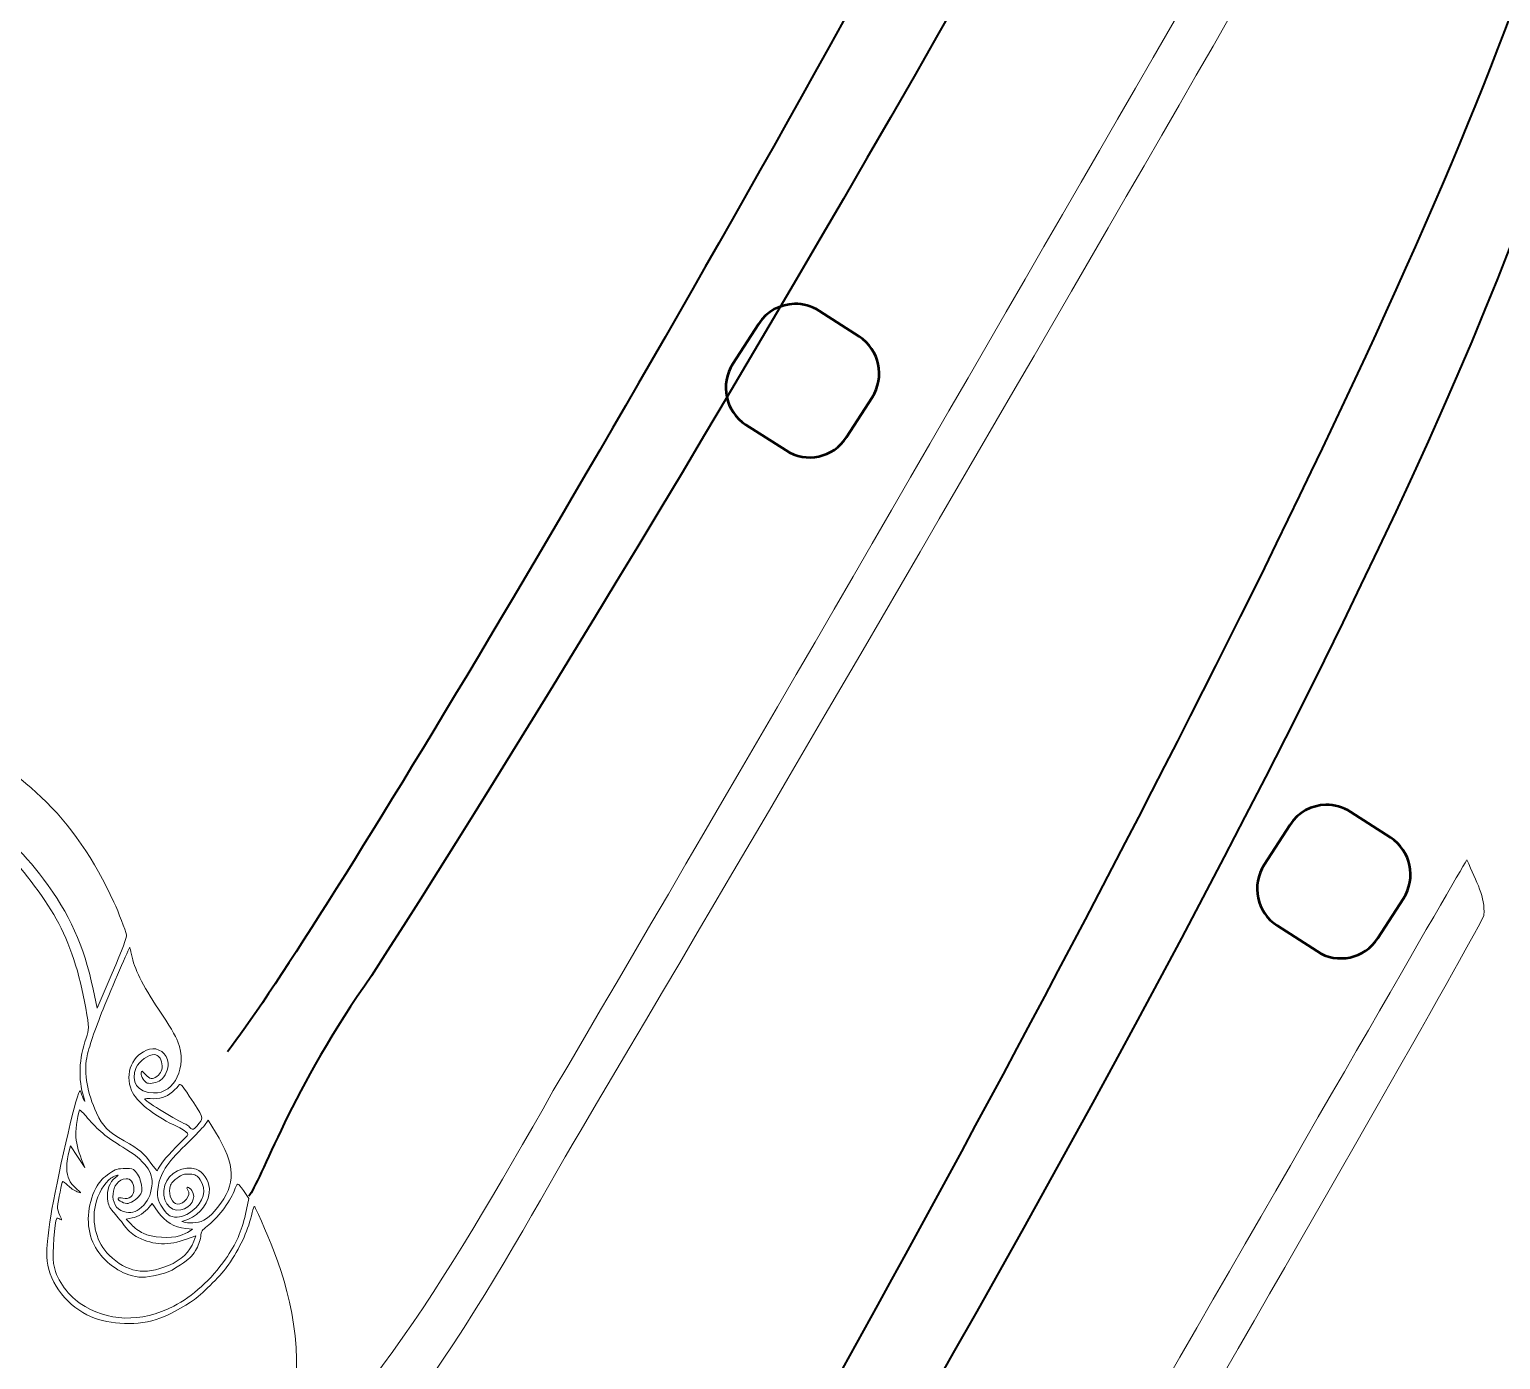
# Model space of a CAD drawing. Header units: centimetres. Extents: x -23.9 to 25.8, y -49.2 to 14.5.
# Drawn here: x -20.67 to -15.14, y 2.69 to 7.68 of the extents above; entities that cross this region are included whole.
import ezdxf

# ---------------------------------------------------------------- set-up
doc = ezdxf.new("R2010")
doc.units = ezdxf.units.CM
doc.header["$MEASUREMENT"] = 0
doc.layers.add('layer 1', color=7, linetype='Continuous')

msp = doc.modelspace()

# ---------------------------------------------------------------- linework, layer by layer
at = {"layer": 'layer 1', "color": 5, "lineweight": 40}
for points in [[(-14.87759, 13.48093), (-15.36883, 11.4092), (-19.29638, 4.65681), (-19.92464, 3.84612)], [(-14.9068, 8.37737), (-15.39804, 6.3055), (-19.32559, -0.44676), (-19.95371, -1.25758)]]:
    msp.add_open_spline(points, degree=3, dxfattribs=at)
for points in [[(-14.86365, 12.64558), (-15.28134, 10.8843), (-18.15564, 6.04243), (-19.38291, 4.13204), (-19.38291, 4.13204), (-19.68045, 3.71506), (-19.80335, 3.35278), (-19.84375, 3.30426)], [(-14.89286, 7.54189), (-15.31055, 5.78074), (-18.18488, 0.93887), (-19.41202, -0.97152), (-19.41202, -0.97152), (-19.70966, -1.38864), (-19.83246, -1.75078), (-19.87296, -1.79944)]]:
    msp.add_open_spline(points, degree=3, knots=[0, 0, 0, 0, 0.3333333, 0.3333333, 0.3333333, 0.3333333, 1, 1, 1, 1], dxfattribs=at)
at = {"layer": 'layer 1', "color": 5, "lineweight": 20}
for points, knots in [([(-21.35974, 4.38492), (-21.36207, 4.383), (-21.37625, 4.36355), (-21.39114, 4.34164), (-21.39114, 4.34164), (-21.39114, 4.34164), (-21.41816, 4.30184), (-21.41816, 4.30184), (-21.41816, 4.30184), (-21.41816, 4.30184), (-21.3899, 4.30376), (-21.3899, 4.30376), (-21.3899, 4.30376), (-21.31688, 4.30857), (-21.22015, 4.25843), (-21.17231, 4.19103), (-21.17231, 4.19103), (-21.14433, 4.15136), (-21.12504, 4.09732), (-21.11788, 4.0385), (-21.11788, 4.0385), (-21.10754, 3.95249), (-21.12133, 3.86073), (-21.16307, 3.73945), (-21.16307, 3.73945), (-21.17383, 3.70802), (-21.19037, 3.65927), (-21.19961, 3.63086), (-21.19961, 3.63086), (-21.20896, 3.6026), (-21.22579, 3.55202), (-21.23694, 3.51854), (-21.23694, 3.51854), (-21.2707, 3.41783), (-21.278, 3.39535), (-21.30418, 3.31076), (-21.30418, 3.31076), (-21.31811, 3.2661), (-21.33395, 3.2125), (-21.3396, 3.19154), (-21.3396, 3.19154), (-21.34513, 3.17061), (-21.35918, 3.11825), (-21.37075, 3.07511), (-21.37075, 3.07511), (-21.38218, 3.0321), (-21.4008, 2.95464), (-21.41209, 2.90313), (-21.41209, 2.90313), (-21.43054, 2.81907), (-21.43608, 2.78915), (-21.45358, 2.67821), (-21.45358, 2.67821), (-21.48085, 2.50431), (-21.47824, 2.30272), (-21.44681, 2.16916), (-21.44681, 2.16916), (-21.39198, 1.93587), (-21.22646, 1.73522), (-21.00407, 1.63272), (-21.00407, 1.63272), (-20.75656, 1.51848), (-20.48245, 1.52703), (-20.19653, 1.65765), (-20.19653, 1.65765), (-20.15229, 1.67791), (-20.07665, 1.71923), (-20.01298, 1.7581), (-20.01298, 1.7581), (-19.31472, 2.20072), (-18.90504, 3.03321), (-18.59689, 3.55313), (-18.59689, 3.55313), (-17.35956, 5.63964), (-15.16076, 9.45557), (-15.1784, 9.46382), (-15.1784, 9.46382), (-15.17262, 9.53122), (-15.20543, 9.58509), (-15.24208, 9.67079), (-15.24208, 9.67079), (-15.2436, 9.67564), (-17.48359, 5.77152), (-18.70092, 3.70072), (-18.70092, 3.70072), (-19.11533, 2.96608), (-19.46712, 2.39091), (-19.97812, 1.99637), (-19.97812, 1.99637), (-20.23829, 1.80332), (-20.49667, 1.71015), (-20.71811, 1.7296), (-20.71811, 1.7296), (-20.84077, 1.74033), (-20.96121, 1.79464), (-21.07311, 1.88984), (-21.07311, 1.88984), (-21.10493, 1.91686), (-21.11858, 1.93311), (-21.16875, 2.00394), (-21.16875, 2.00394), (-21.2357, 2.0985), (-21.24974, 2.12895), (-21.28022, 2.24457), (-21.28022, 2.24457), (-21.35671, 2.53463), (-21.29649, 2.94596), (-21.10549, 3.43671), (-21.10549, 3.43671), (-21.07198, 3.52282), (-21.06676, 3.53755), (-21.04333, 3.6128), (-21.04333, 3.6128), (-20.95789, 3.88801), (-20.95196, 4.067), (-21.02347, 4.20866), (-21.02347, 4.20866), (-21.06482, 4.29067), (-21.1467, 4.3509), (-21.24618, 4.3728), (-21.24618, 4.3728), (-21.2871, 4.38175), (-21.35434, 4.38892), (-21.35974, 4.38492)], [0, 0, 0, 0, 0.03125, 0.03125, 0.03125, 0.03125, 0.0625, 0.0625, 0.0625, 0.0625, 0.09375, 0.09375, 0.09375, 0.09375, 0.125, 0.125, 0.125, 0.125, 0.15625, 0.15625, 0.15625, 0.15625, 0.1875, 0.1875, 0.1875, 0.1875, 0.21875, 0.21875, 0.21875, 0.21875, 0.25, 0.25, 0.25, 0.25, 0.28125, 0.28125, 0.28125, 0.28125, 0.3125, 0.3125, 0.3125, 0.3125, 0.34375, 0.34375, 0.34375, 0.34375, 0.375, 0.375, 0.375, 0.375, 0.40625, 0.40625, 0.40625, 0.40625, 0.4375, 0.4375, 0.4375, 0.4375, 0.46875, 0.46875, 0.46875, 0.46875, 0.5, 0.5, 0.5, 0.5, 0.53125, 0.53125, 0.53125, 0.53125, 0.5625, 0.5625, 0.5625, 0.5625, 0.59375, 0.59375, 0.59375, 0.59375, 0.625, 0.625, 0.625, 0.625, 0.65625, 0.65625, 0.65625, 0.65625, 0.6875, 0.6875, 0.6875, 0.6875, 0.71875, 0.71875, 0.71875, 0.71875, 0.75, 0.75, 0.75, 0.75, 0.78125, 0.78125, 0.78125, 0.78125, 0.8125, 0.8125, 0.8125, 0.8125, 0.84375, 0.84375, 0.84375, 0.84375, 0.875, 0.875, 0.875, 0.875, 0.90625, 0.90625, 0.90625, 0.90625, 0.9375, 0.9375, 0.9375, 0.9375, 1, 1, 1, 1]), ([(-21.51295, 5.1099), (-21.51309, 5.10882), (-21.50085, 5.09694), (-21.48582, 5.08331), (-21.48582, 5.08331), (-21.47012, 5.06911), (-21.43661, 5.029), (-21.40698, 4.9892), (-21.40698, 4.9892), (-21.40698, 4.9892), (-21.35558, 4.91988), (-21.35558, 4.91988), (-21.35558, 4.91988), (-21.35558, 4.91988), (-21.31384, 4.91133), (-21.31384, 4.91133), (-21.31384, 4.91133), (-21.26714, 4.90184), (-21.16282, 4.87509), (-21.1606, 4.87206), (-21.1606, 4.87206), (-21.15979, 4.87095), (-21.14144, 4.86422), (-21.11967, 4.85719), (-21.11967, 4.85719), (-21.0687, 4.8405), (-20.943, 4.78), (-20.88677, 4.745), (-20.88677, 4.745), (-20.77543, 4.67568), (-20.69606, 4.60266), (-20.61464, 4.49448), (-20.61464, 4.49448), (-20.51664, 4.36466), (-20.46344, 4.24628), (-20.42858, 4.08204), (-20.42858, 4.08204), (-20.42858, 4.08204), (-20.41331, 4.00996), (-20.41331, 4.00996), (-20.41331, 4.00996), (-20.41331, 4.00996), (-20.35693, 4.1413), (-20.35693, 4.1413), (-20.35693, 4.1413), (-20.31753, 4.23319), (-20.30141, 4.2766), (-20.30345, 4.28612), (-20.30345, 4.28612), (-20.30663, 4.3014), (-20.33337, 4.37102), (-20.35016, 4.40793), (-20.35016, 4.40793), (-20.42223, 4.56599), (-20.51512, 4.70048), (-20.62318, 4.80288), (-20.62318, 4.80288), (-20.82228, 4.99155), (-21.0742, 5.09889), (-21.35268, 5.11377), (-21.35268, 5.11377), (-21.40712, 5.11666), (-21.51228, 5.11417), (-21.51295, 5.1099)], [0, 0, 0, 0, 0.0588235, 0.0588235, 0.0588235, 0.0588235, 0.1176471, 0.1176471, 0.1176471, 0.1176471, 0.1764706, 0.1764706, 0.1764706, 0.1764706, 0.2352941, 0.2352941, 0.2352941, 0.2352941, 0.2941176, 0.2941176, 0.2941176, 0.2941176, 0.3529412, 0.3529412, 0.3529412, 0.3529412, 0.4117647, 0.4117647, 0.4117647, 0.4117647, 0.4705882, 0.4705882, 0.4705882, 0.4705882, 0.5294118, 0.5294118, 0.5294118, 0.5294118, 0.5882353, 0.5882353, 0.5882353, 0.5882353, 0.6470588, 0.6470588, 0.6470588, 0.6470588, 0.7058824, 0.7058824, 0.7058824, 0.7058824, 0.7647059, 0.7647059, 0.7647059, 0.7647059, 0.8235294, 0.8235294, 0.8235294, 0.8235294, 0.8823529, 0.8823529, 0.8823529, 0.8823529, 1, 1, 1, 1]), ([(-21.33272, 4.87014), (-21.33381, 4.86752), (-21.33148, 4.85786), (-21.32721, 4.84851), (-21.32721, 4.84851), (-21.30598, 4.8011), (-21.2882, 4.71068), (-21.2882, 4.65004), (-21.2882, 4.65004), (-21.2882, 4.58076), (-21.31342, 4.47395), (-21.34182, 4.42267), (-21.34182, 4.42267), (-21.34842, 4.41069), (-21.34775, 4.41042), (-21.29592, 4.40366), (-21.29592, 4.40366), (-21.21365, 4.39293), (-21.16017, 4.37334), (-21.09681, 4.33105), (-21.09681, 4.33105), (-21.07117, 4.31382), (-21.06178, 4.30349), (-21.02816, 4.25594), (-21.02816, 4.25594), (-20.99359, 4.20688), (-20.98795, 4.19601), (-20.97691, 4.15728), (-20.97691, 4.15728), (-20.9375, 4.01851), (-20.9459, 3.8792), (-21.0071, 3.65967), (-21.0071, 3.65967), (-21.02831, 3.58386), (-21.03959, 3.55081), (-21.09554, 3.40279), (-21.09554, 3.40279), (-21.12807, 3.31668), (-21.15633, 3.23494), (-21.1843, 3.14634), (-21.1843, 3.14634), (-21.23087, 2.99792), (-21.27373, 2.78764), (-21.28492, 2.65274), (-21.28492, 2.65274), (-21.31413, 2.30134), (-21.22868, 2.0453), (-21.02901, 1.88573), (-21.02901, 1.88573), (-20.8788, 1.7657), (-20.73038, 1.72684), (-20.54034, 1.75756), (-20.54034, 1.75756), (-20.39743, 1.78085), (-20.22118, 1.85568), (-20.06533, 1.95929), (-20.06533, 1.95929), (-19.43378, 2.41073), (-19.71103, 3.02935), (-19.81838, 3.25756), (-19.81838, 3.25756), (-19.82389, 3.27092), (-19.82445, 3.27011), (-19.83436, 3.2304), (-19.83436, 3.2304), (-19.85049, 3.16674), (-19.87642, 3.11162), (-19.92146, 3.04546), (-19.92146, 3.04546), (-19.94242, 3.01461), (-20.01435, 2.94115), (-20.04783, 2.91635), (-20.04783, 2.91635), (-20.08395, 2.88977), (-20.15878, 2.85046), (-20.19155, 2.84097), (-20.19155, 2.84097), (-20.27893, 2.81591), (-20.38022, 2.82277), (-20.45173, 2.85901), (-20.45173, 2.85901), (-20.53731, 2.90215), (-20.59919, 2.99172), (-20.60222, 3.07676), (-20.60222, 3.07676), (-20.60331, 3.1065), (-20.60194, 3.12114), (-20.59065, 3.20765), (-20.59065, 3.20765), (-20.57742, 3.30827), (-20.50369, 3.63884), (-20.48288, 3.69012), (-20.48288, 3.69012), (-20.47765, 3.70308), (-20.47737, 3.70321), (-20.47377, 3.69177), (-20.47377, 3.69177), (-20.47173, 3.68531), (-20.46675, 3.67303), (-20.46248, 3.66462), (-20.46248, 3.66462), (-20.45808, 3.65566), (-20.45836, 3.66034), (-20.46358, 3.67592), (-20.46358, 3.67592), (-20.4851, 3.74262), (-20.48206, 3.82088), (-20.45462, 3.89808), (-20.45462, 3.89808), (-20.44319, 3.93045), (-20.44319, 3.93583), (-20.45613, 4.01023), (-20.45613, 4.01023), (-20.47903, 4.14267), (-20.51568, 4.25345), (-20.56722, 4.34605), (-20.56722, 4.34605), (-20.61421, 4.43055), (-20.70763, 4.5529), (-20.75712, 4.59479), (-20.75712, 4.59479), (-20.84987, 4.67306), (-20.91489, 4.71798), (-20.99345, 4.75769), (-20.99345, 4.75769), (-21.0101, 4.7661), (-21.02418, 4.77354), (-21.02474, 4.77421), (-21.02474, 4.77421), (-21.02763, 4.77848), (-21.15206, 4.8266), (-21.18981, 4.83801), (-21.18981, 4.83801), (-21.26146, 4.85978), (-21.33039, 4.87536), (-21.33272, 4.87014)], [0, 0, 0, 0, 0.0285714, 0.0285714, 0.0285714, 0.0285714, 0.0571429, 0.0571429, 0.0571429, 0.0571429, 0.0857143, 0.0857143, 0.0857143, 0.0857143, 0.1142857, 0.1142857, 0.1142857, 0.1142857, 0.1428571, 0.1428571, 0.1428571, 0.1428571, 0.1714286, 0.1714286, 0.1714286, 0.1714286, 0.2, 0.2, 0.2, 0.2, 0.2285714, 0.2285714, 0.2285714, 0.2285714, 0.2571429, 0.2571429, 0.2571429, 0.2571429, 0.2857143, 0.2857143, 0.2857143, 0.2857143, 0.3142857, 0.3142857, 0.3142857, 0.3142857, 0.3428571, 0.3428571, 0.3428571, 0.3428571, 0.3714286, 0.3714286, 0.3714286, 0.3714286, 0.4, 0.4, 0.4, 0.4, 0.4285714, 0.4285714, 0.4285714, 0.4285714, 0.4571429, 0.4571429, 0.4571429, 0.4571429, 0.4857143, 0.4857143, 0.4857143, 0.4857143, 0.5142857, 0.5142857, 0.5142857, 0.5142857, 0.5428571, 0.5428571, 0.5428571, 0.5428571, 0.5714286, 0.5714286, 0.5714286, 0.5714286, 0.6, 0.6, 0.6, 0.6, 0.6285714, 0.6285714, 0.6285714, 0.6285714, 0.6571429, 0.6571429, 0.6571429, 0.6571429, 0.6857143, 0.6857143, 0.6857143, 0.6857143, 0.7142857, 0.7142857, 0.7142857, 0.7142857, 0.7428571, 0.7428571, 0.7428571, 0.7428571, 0.7714286, 0.7714286, 0.7714286, 0.7714286, 0.8, 0.8, 0.8, 0.8, 0.8285714, 0.8285714, 0.8285714, 0.8285714, 0.8571429, 0.8571429, 0.8571429, 0.8571429, 0.8857143, 0.8857143, 0.8857143, 0.8857143, 0.9142857, 0.9142857, 0.9142857, 0.9142857, 0.9428571, 0.9428571, 0.9428571, 0.9428571, 1, 1, 1, 1]), ([(-21.38881, -0.71878), (-21.39128, -0.7207), (-21.4055, -0.74015), (-21.42035, -0.76205), (-21.42035, -0.76205), (-21.42035, -0.76205), (-21.44737, -0.80186), (-21.44737, -0.80186), (-21.44737, -0.80186), (-21.44737, -0.80186), (-21.41911, -0.79994), (-21.41911, -0.79994), (-21.41911, -0.79994), (-21.34609, -0.79513), (-21.24936, -0.84527), (-21.20152, -0.91267), (-21.20152, -0.91267), (-21.17354, -0.95234), (-21.15425, -1.00625), (-21.14709, -1.0652), (-21.14709, -1.0652), (-21.13675, -1.15108), (-21.15054, -1.24297), (-21.19231, -1.36425), (-21.19231, -1.36425), (-21.20304, -1.39567), (-21.21958, -1.44447), (-21.22882, -1.47283), (-21.22882, -1.47283), (-21.23817, -1.5011), (-21.255, -1.55167), (-21.26615, -1.58515), (-21.26615, -1.58515), (-21.29977, -1.68573), (-21.30707, -1.70821), (-21.33342, -1.79297), (-21.33342, -1.79297), (-21.34732, -1.83759), (-21.36316, -1.8912), (-21.36881, -1.91216), (-21.36881, -1.91216), (-21.37434, -1.93309), (-21.38839, -1.98548), (-21.39982, -2.02845), (-21.39982, -2.02845), (-21.41139, -2.07159), (-21.43001, -2.14905), (-21.4413, -2.20057), (-21.4413, -2.20057), (-21.45979, -2.28463), (-21.46529, -2.31454), (-21.48265, -2.42549), (-21.48265, -2.42549), (-21.51006, -2.59939), (-21.50745, -2.80098), (-21.47605, -2.93454), (-21.47605, -2.93454), (-21.42119, -3.16783), (-21.25567, -3.36835), (-21.03328, -3.47101), (-21.03328, -3.47101), (-20.78577, -3.58508), (-20.5117, -3.5767), (-20.22574, -3.44604), (-20.22574, -3.44604), (-20.1815, -3.42579), (-20.10572, -3.38446), (-20.04204, -3.3456), (-20.04204, -3.3456), (-19.34393, -2.90297), (-18.93425, -2.07035), (-18.6261, -1.55056), (-18.6261, -1.55056), (-17.38877, 0.53605), (-15.18997, 4.35184), (-15.20747, 4.36012), (-15.20747, 4.36012), (-15.20169, 4.42752), (-15.23464, 4.48139), (-15.27129, 4.56723), (-15.27129, 4.56723), (-15.27281, 4.57208), (-17.5128, 0.66782), (-18.73017, -1.40298), (-18.73017, -1.40298), (-19.14454, -2.13748), (-19.49619, -2.71279), (-20.00719, -3.10733), (-20.00719, -3.10733), (-20.2675, -3.30041), (-20.52588, -3.39355), (-20.74732, -3.37413), (-20.74732, -3.37413), (-20.86984, -3.36337), (-20.99028, -3.30895), (-21.10232, -3.21386), (-21.10232, -3.21386), (-21.13414, -3.18671), (-21.14779, -3.17059), (-21.19796, -3.09976), (-21.19796, -3.09976), (-21.26491, -3.00523), (-21.27899, -2.97478), (-21.30943, -2.85916), (-21.30943, -2.85916), (-21.38592, -2.56907), (-21.3257, -2.15774), (-21.1347, -1.66699), (-21.1347, -1.66699), (-21.10122, -1.58088), (-21.09597, -1.56614), (-21.07254, -1.4909), (-21.07254, -1.4909), (-20.9871, -1.21568), (-20.98117, -1.0367), (-21.05272, -0.89504), (-21.05272, -0.89504), (-21.09403, -0.8129), (-21.17591, -0.75266), (-21.27539, -0.73089), (-21.27539, -0.73089), (-21.31617, -0.72194), (-21.38355, -0.71477), (-21.38881, -0.71878)], [0, 0, 0, 0, 0.03125, 0.03125, 0.03125, 0.03125, 0.0625, 0.0625, 0.0625, 0.0625, 0.09375, 0.09375, 0.09375, 0.09375, 0.125, 0.125, 0.125, 0.125, 0.15625, 0.15625, 0.15625, 0.15625, 0.1875, 0.1875, 0.1875, 0.1875, 0.21875, 0.21875, 0.21875, 0.21875, 0.25, 0.25, 0.25, 0.25, 0.28125, 0.28125, 0.28125, 0.28125, 0.3125, 0.3125, 0.3125, 0.3125, 0.34375, 0.34375, 0.34375, 0.34375, 0.375, 0.375, 0.375, 0.375, 0.40625, 0.40625, 0.40625, 0.40625, 0.4375, 0.4375, 0.4375, 0.4375, 0.46875, 0.46875, 0.46875, 0.46875, 0.5, 0.5, 0.5, 0.5, 0.53125, 0.53125, 0.53125, 0.53125, 0.5625, 0.5625, 0.5625, 0.5625, 0.59375, 0.59375, 0.59375, 0.59375, 0.625, 0.625, 0.625, 0.625, 0.65625, 0.65625, 0.65625, 0.65625, 0.6875, 0.6875, 0.6875, 0.6875, 0.71875, 0.71875, 0.71875, 0.71875, 0.75, 0.75, 0.75, 0.75, 0.78125, 0.78125, 0.78125, 0.78125, 0.8125, 0.8125, 0.8125, 0.8125, 0.84375, 0.84375, 0.84375, 0.84375, 0.875, 0.875, 0.875, 0.875, 0.90625, 0.90625, 0.90625, 0.90625, 0.9375, 0.9375, 0.9375, 0.9375, 1, 1, 1, 1]), ([(-20.29093, 4.23858), (-20.29216, 4.24022), (-20.35817, 4.08672), (-20.39069, 4.00693), (-20.39069, 4.00693), (-20.42213, 3.92977), (-20.44541, 3.86059), (-20.45243, 3.82351), (-20.45243, 3.82351), (-20.46344, 3.76439), (-20.45063, 3.69231), (-20.41549, 3.61707), (-20.41549, 3.61707), (-20.39112, 3.56471), (-20.375, 3.54846), (-20.3116, 3.51222), (-20.3116, 3.51222), (-20.25537, 3.47998), (-20.23664, 3.4644), (-20.21127, 3.42843), (-20.21127, 3.42843), (-20.1997, 3.41204), (-20.18951, 3.39922), (-20.1888, 3.39976), (-20.1888, 3.39976), (-20.18813, 3.40047), (-20.18192, 3.41009), (-20.17529, 3.4214), (-20.17529, 3.4214), (-20.16495, 3.43889), (-20.13535, 3.47157), (-20.08159, 3.5246), (-20.08159, 3.5246), (-20.07083, 3.5351), (-20.07044, 3.53772), (-20.07884, 3.54529), (-20.07884, 3.54529), (-20.08406, 3.55011), (-20.10516, 3.56195), (-20.12569, 3.57188), (-20.12569, 3.57188), (-20.20411, 3.60936), (-20.26652, 3.66021), (-20.28416, 3.70099), (-20.28416, 3.70099), (-20.31174, 3.76523), (-20.28045, 3.83784), (-20.2172, 3.85605), (-20.2172, 3.85605), (-20.18453, 3.86554), (-20.14954, 3.83976), (-20.14622, 3.80352), (-20.14622, 3.80352), (-20.14431, 3.78353), (-20.15878, 3.752), (-20.17543, 3.73959), (-20.17543, 3.73959), (-20.18771, 3.7305), (-20.21237, 3.72539), (-20.22545, 3.72912), (-20.22545, 3.72912), (-20.23565, 3.73202), (-20.24888, 3.75406), (-20.24807, 3.76661), (-20.24807, 3.76661), (-20.24736, 3.77707), (-20.24574, 3.77653), (-20.23152, 3.76122), (-20.23152, 3.76122), (-20.21498, 3.74319), (-20.20563, 3.7415), (-20.18908, 3.75365), (-20.18908, 3.75365), (-20.1731, 3.76523), (-20.16689, 3.78108), (-20.17049, 3.80063), (-20.17049, 3.80063), (-20.1749, 3.82502), (-20.18234, 3.83428), (-20.19928, 3.83593), (-20.19928, 3.83593), (-20.21815, 3.83771), (-20.2566, 3.81002), (-20.26638, 3.7874), (-20.26638, 3.7874), (-20.28955, 3.7342), (-20.26186, 3.69355), (-20.20122, 3.69177), (-20.20122, 3.69177), (-20.12212, 3.68928), (-20.07443, 3.79043), (-20.11027, 3.88415), (-20.11027, 3.88415), (-20.11881, 3.90632), (-20.14237, 3.94603), (-20.18249, 4.00609), (-20.18249, 4.00609), (-20.24475, 4.0994), (-20.27368, 4.15768), (-20.28472, 4.21169), (-20.28472, 4.21169), (-20.28761, 4.22562), (-20.29036, 4.23773), (-20.29093, 4.23858)], [0, 0, 0, 0, 0.037037, 0.037037, 0.037037, 0.037037, 0.0740741, 0.0740741, 0.0740741, 0.0740741, 0.1111111, 0.1111111, 0.1111111, 0.1111111, 0.1481481, 0.1481481, 0.1481481, 0.1481481, 0.1851852, 0.1851852, 0.1851852, 0.1851852, 0.2222222, 0.2222222, 0.2222222, 0.2222222, 0.2592593, 0.2592593, 0.2592593, 0.2592593, 0.2962963, 0.2962963, 0.2962963, 0.2962963, 0.3333333, 0.3333333, 0.3333333, 0.3333333, 0.3703704, 0.3703704, 0.3703704, 0.3703704, 0.4074074, 0.4074074, 0.4074074, 0.4074074, 0.4444444, 0.4444444, 0.4444444, 0.4444444, 0.4814815, 0.4814815, 0.4814815, 0.4814815, 0.5185185, 0.5185185, 0.5185185, 0.5185185, 0.5555556, 0.5555556, 0.5555556, 0.5555556, 0.5925926, 0.5925926, 0.5925926, 0.5925926, 0.6296296, 0.6296296, 0.6296296, 0.6296296, 0.6666667, 0.6666667, 0.6666667, 0.6666667, 0.7037037, 0.7037037, 0.7037037, 0.7037037, 0.7407407, 0.7407407, 0.7407407, 0.7407407, 0.7777778, 0.7777778, 0.7777778, 0.7777778, 0.8148148, 0.8148148, 0.8148148, 0.8148148, 0.8518519, 0.8518519, 0.8518519, 0.8518519, 0.8888889, 0.8888889, 0.8888889, 0.8888889, 0.9259259, 0.9259259, 0.9259259, 0.9259259, 1, 1, 1, 1]), ([(-20.23318, 3.66929), (-20.23399, 3.66889), (-20.23427, 3.66822), (-20.23388, 3.66764), (-20.23388, 3.66764), (-20.22574, 3.6562), (-20.11383, 3.58813), (-20.08078, 3.5745), (-20.08078, 3.5745), (-20.07581, 3.57258), (-20.06935, 3.5676), (-20.06656, 3.5636), (-20.06656, 3.5636), (-20.06367, 3.55963), (-20.05926, 3.55603), (-20.05665, 3.55589), (-20.05665, 3.55589), (-20.05005, 3.55522), (-20.0455, 3.55906), (-20.02977, 3.57864), (-20.02977, 3.57864), (-20.01379, 3.59863), (-20.01516, 3.6022), (-20.06755, 3.68033), (-20.06755, 3.68033), (-20.09605, 3.72263), (-20.10117, 3.72841), (-20.1053, 3.72195), (-20.1053, 3.72195), (-20.10791, 3.71795), (-20.11948, 3.70624), (-20.13109, 3.69618), (-20.13109, 3.69618), (-20.1549, 3.67508), (-20.17765, 3.66822), (-20.21431, 3.67067), (-20.21431, 3.67067), (-20.22369, 3.67151), (-20.23099, 3.67084), (-20.23332, 3.66929), (-20.23332, 3.66929), (-20.23332, 3.66929), (-20.23318, 3.66929), (-20.23318, 3.66929)], [0, 0, 0, 0, 0.0833333, 0.0833333, 0.0833333, 0.0833333, 0.1666667, 0.1666667, 0.1666667, 0.1666667, 0.25, 0.25, 0.25, 0.25, 0.3333333, 0.3333333, 0.3333333, 0.3333333, 0.4166667, 0.4166667, 0.4166667, 0.4166667, 0.5, 0.5, 0.5, 0.5, 0.5833333, 0.5833333, 0.5833333, 0.5833333, 0.6666667, 0.6666667, 0.6666667, 0.6666667, 0.75, 0.75, 0.75, 0.75, 0.8333333, 0.8333333, 0.8333333, 0.8333333, 1, 1, 1, 1]), ([(-20.47956, 3.62797), (-20.48372, 3.62494), (-20.49416, 3.5566), (-20.49364, 3.53577), (-20.49364, 3.53577), (-20.49293, 3.50919), (-20.48482, 3.47446), (-20.47173, 3.44179), (-20.47173, 3.44179), (-20.47173, 3.44179), (-20.45959, 3.41174), (-20.45959, 3.41174), (-20.45959, 3.41174), (-20.45959, 3.41174), (-20.48661, 3.45282), (-20.48661, 3.45282), (-20.48661, 3.45282), (-20.48661, 3.45282), (-20.51346, 3.49388), (-20.51346, 3.49388), (-20.51346, 3.49388), (-20.51346, 3.49388), (-20.52203, 3.45999), (-20.52203, 3.45999), (-20.52203, 3.45999), (-20.52655, 3.44138), (-20.52891, 3.41285), (-20.52697, 3.3966), (-20.52697, 3.3966), (-20.52355, 3.36682), (-20.51194, 3.34878), (-20.4797, 3.32189), (-20.4797, 3.32189), (-20.47212, 3.3157), (-20.47406, 3.31557), (-20.48866, 3.32122), (-20.48866, 3.32122), (-20.49886, 3.32523), (-20.51459, 3.33583), (-20.52341, 3.34491), (-20.52341, 3.34491), (-20.53237, 3.35403), (-20.54091, 3.36036), (-20.54267, 3.35911), (-20.54267, 3.35911), (-20.54571, 3.35692), (-20.56006, 3.28787), (-20.56239, 3.26432), (-20.56239, 3.26432), (-20.5631, 3.25769), (-20.55908, 3.24309), (-20.55357, 3.23192), (-20.55357, 3.23192), (-20.54518, 3.21496), (-20.54518, 3.21263), (-20.55315, 3.21802), (-20.55315, 3.21802), (-20.55855, 3.22172), (-20.56391, 3.2231), (-20.56528, 3.22105), (-20.56528, 3.22105), (-20.57343, 3.20903), (-20.58183, 3.08749), (-20.57686, 3.05169), (-20.57686, 3.05169), (-20.56955, 2.99862), (-20.52905, 2.93758), (-20.47737, 2.90188), (-20.47737, 2.90188), (-20.37637, 2.83229), (-20.2493, 2.82842), (-20.12569, 2.89155), (-20.12569, 2.89155), (-20.05651, 2.92668), (-19.98348, 2.99297), (-19.93194, 3.0675), (-19.93194, 3.0675), (-19.8913, 3.12609), (-19.87091, 3.17199), (-19.85655, 3.23659), (-19.85655, 3.23659), (-19.85655, 3.23659), (-19.84347, 3.29585), (-19.84347, 3.29585), (-19.84347, 3.29585), (-19.84347, 3.29585), (-19.86442, 3.32563), (-19.86442, 3.32563), (-19.86442, 3.32563), (-19.88714, 3.3576), (-19.88619, 3.35773), (-19.89942, 3.323), (-19.89942, 3.323), (-19.91501, 3.28182), (-19.96352, 3.21883), (-20.0007, 3.19127), (-20.0007, 3.19127), (-20.01985, 3.17693), (-20.02222, 3.17306), (-20.02455, 3.15186), (-20.02455, 3.15186), (-20.02592, 3.1385), (-20.03446, 3.11616), (-20.04413, 3.10045), (-20.04413, 3.10045), (-20.05926, 3.07565), (-20.06533, 3.06999), (-20.10075, 3.04644), (-20.10075, 3.04644), (-20.13437, 3.02396), (-20.14707, 3.01831), (-20.18372, 3.00963), (-20.18372, 3.00963), (-20.23607, 2.99724), (-20.25854, 2.99711), (-20.29382, 3.00868), (-20.29382, 3.00868), (-20.35058, 3.02743), (-20.40653, 3.07814), (-20.42968, 3.13188), (-20.42968, 3.13188), (-20.45575, 3.19211), (-20.4512, 3.27243), (-20.41839, 3.33418), (-20.41839, 3.33418), (-20.40544, 3.35844), (-20.39743, 3.36766), (-20.37415, 3.38489), (-20.37415, 3.38489), (-20.34921, 3.40349), (-20.34219, 3.40639), (-20.31615, 3.40844), (-20.31615, 3.40844), (-20.29989, 3.40982), (-20.28239, 3.40804), (-20.27714, 3.40444), (-20.27714, 3.40444), (-20.25399, 3.38876), (-20.23731, 3.33498), (-20.24902, 3.31352), (-20.24902, 3.31352), (-20.25618, 3.29999), (-20.28306, 3.27973), (-20.29714, 3.27697), (-20.29714, 3.27697), (-20.30938, 3.27465), (-20.33654, 3.28828), (-20.33489, 3.29585), (-20.33489, 3.29585), (-20.33418, 3.29874), (-20.32635, 3.29918), (-20.31725, 3.29683), (-20.31725, 3.29683), (-20.2934, 3.2905), (-20.27509, 3.30537), (-20.27548, 3.33071), (-20.27548, 3.33071), (-20.27604, 3.35635), (-20.28733, 3.37139), (-20.30497, 3.37001), (-20.30497, 3.37001), (-20.36438, 3.36544), (-20.37235, 3.26361), (-20.31478, 3.24625), (-20.31478, 3.24625), (-20.28747, 3.23811), (-20.26969, 3.24238), (-20.24683, 3.26294), (-20.24683, 3.26294), (-20.22341, 3.28387), (-20.21279, 3.30551), (-20.20796, 3.34229), (-20.20796, 3.34229), (-20.20108, 3.39481), (-20.23332, 3.43809), (-20.31654, 3.48822), (-20.31654, 3.48822), (-20.37898, 3.52598), (-20.41165, 3.55287), (-20.44926, 3.59779), (-20.44926, 3.59779), (-20.46428, 3.61555), (-20.4778, 3.62922), (-20.47956, 3.62797)], [0, 0, 0, 0, 0.0212766, 0.0212766, 0.0212766, 0.0212766, 0.0425532, 0.0425532, 0.0425532, 0.0425532, 0.0638298, 0.0638298, 0.0638298, 0.0638298, 0.0851064, 0.0851064, 0.0851064, 0.0851064, 0.106383, 0.106383, 0.106383, 0.106383, 0.1276596, 0.1276596, 0.1276596, 0.1276596, 0.1489362, 0.1489362, 0.1489362, 0.1489362, 0.1702128, 0.1702128, 0.1702128, 0.1702128, 0.1914894, 0.1914894, 0.1914894, 0.1914894, 0.212766, 0.212766, 0.212766, 0.212766, 0.2340426, 0.2340426, 0.2340426, 0.2340426, 0.2553191, 0.2553191, 0.2553191, 0.2553191, 0.2765957, 0.2765957, 0.2765957, 0.2765957, 0.2978723, 0.2978723, 0.2978723, 0.2978723, 0.3191489, 0.3191489, 0.3191489, 0.3191489, 0.3404255, 0.3404255, 0.3404255, 0.3404255, 0.3617021, 0.3617021, 0.3617021, 0.3617021, 0.3829787, 0.3829787, 0.3829787, 0.3829787, 0.4042553, 0.4042553, 0.4042553, 0.4042553, 0.4255319, 0.4255319, 0.4255319, 0.4255319, 0.4468085, 0.4468085, 0.4468085, 0.4468085, 0.4680851, 0.4680851, 0.4680851, 0.4680851, 0.4893617, 0.4893617, 0.4893617, 0.4893617, 0.5106383, 0.5106383, 0.5106383, 0.5106383, 0.5319149, 0.5319149, 0.5319149, 0.5319149, 0.5531915, 0.5531915, 0.5531915, 0.5531915, 0.5744681, 0.5744681, 0.5744681, 0.5744681, 0.5957447, 0.5957447, 0.5957447, 0.5957447, 0.6170213, 0.6170213, 0.6170213, 0.6170213, 0.6382979, 0.6382979, 0.6382979, 0.6382979, 0.6595745, 0.6595745, 0.6595745, 0.6595745, 0.6808511, 0.6808511, 0.6808511, 0.6808511, 0.7021277, 0.7021277, 0.7021277, 0.7021277, 0.7234043, 0.7234043, 0.7234043, 0.7234043, 0.7446809, 0.7446809, 0.7446809, 0.7446809, 0.7659574, 0.7659574, 0.7659574, 0.7659574, 0.787234, 0.787234, 0.787234, 0.787234, 0.8085106, 0.8085106, 0.8085106, 0.8085106, 0.8297872, 0.8297872, 0.8297872, 0.8297872, 0.8510638, 0.8510638, 0.8510638, 0.8510638, 0.8723404, 0.8723404, 0.8723404, 0.8723404, 0.893617, 0.893617, 0.893617, 0.893617, 0.9148936, 0.9148936, 0.9148936, 0.9148936, 0.9361702, 0.9361702, 0.9361702, 0.9361702, 0.9574468, 0.9574468, 0.9574468, 0.9574468, 1, 1, 1, 1]), ([(-19.99629, 3.58981), (-19.99629, 3.58981), (-20.01089, 3.56996), (-20.01089, 3.56996), (-20.01089, 3.56996), (-20.01904, 3.55919), (-20.04465, 3.5322), (-20.06794, 3.51), (-20.06794, 3.51), (-20.14678, 3.43506), (-20.17352, 3.3966), (-20.1833, 3.34437), (-20.1833, 3.34437), (-20.1906, 3.30578), (-20.18742, 3.28952), (-20.16675, 3.25934), (-20.16675, 3.25934), (-20.15201, 3.23757), (-20.1447, 3.23111), (-20.13147, 3.22778), (-20.13147, 3.22778), (-20.10752, 3.22172), (-20.08448, 3.22821), (-20.05693, 3.24874), (-20.05693, 3.24874), (-20.01283, 3.28182), (-20.00056, 3.32906), (-20.02649, 3.36587), (-20.02649, 3.36587), (-20.03887, 3.38324), (-20.04328, 3.38556), (-20.06547, 3.38707), (-20.06547, 3.38707), (-20.08724, 3.38845), (-20.09344, 3.38654), (-20.11345, 3.37166), (-20.11345, 3.37166), (-20.13313, 3.35706), (-20.13698, 3.35167), (-20.14043, 3.33404), (-20.14043, 3.33404), (-20.14569, 3.308), (-20.1308, 3.2763), (-20.11246, 3.27452), (-20.11246, 3.27452), (-20.08671, 3.27203), (-20.0594, 3.30854), (-20.07291, 3.32741), (-20.07291, 3.32741), (-20.07676, 3.33307), (-20.07718, 3.33761), (-20.07386, 3.33818), (-20.07386, 3.33818), (-20.07044, 3.33845), (-20.06342, 3.3328), (-20.05803, 3.32523), (-20.05803, 3.32523), (-20.03887, 3.29821), (-20.05997, 3.26099), (-20.09923, 3.25288), (-20.09923, 3.25288), (-20.14375, 3.24349), (-20.17585, 3.29296), (-20.15945, 3.34575), (-20.15945, 3.34575), (-20.14484, 3.39273), (-20.08724, 3.42193), (-20.04148, 3.40568), (-20.04148, 3.40568), (-20.01643, 3.39673), (-19.99354, 3.36325), (-19.99202, 3.33307), (-19.99202, 3.33307), (-19.98941, 3.28552), (-20.0255, 3.234), (-20.07305, 3.21731), (-20.07305, 3.21731), (-20.07305, 3.21731), (-20.09553, 3.20947), (-20.09553, 3.20947), (-20.09553, 3.20947), (-20.09553, 3.20947), (-20.08173, 3.20601), (-20.08173, 3.20601), (-20.08173, 3.20601), (-20.07415, 3.20409), (-20.05693, 3.20368), (-20.04342, 3.20506), (-20.04342, 3.20506), (-20.01365, 3.20836), (-19.99216, 3.22323), (-19.96143, 3.26196), (-19.96143, 3.26196), (-19.89046, 3.35127), (-19.89225, 3.41904), (-19.96874, 3.54445), (-19.96874, 3.54445), (-19.96874, 3.54445), (-19.99643, 3.58964), (-19.99643, 3.58964), (-19.99643, 3.58964), (-19.99643, 3.58964), (-19.99629, 3.58981), (-19.99629, 3.58981)], [0, 0, 0, 0, 0.037037, 0.037037, 0.037037, 0.037037, 0.0740741, 0.0740741, 0.0740741, 0.0740741, 0.1111111, 0.1111111, 0.1111111, 0.1111111, 0.1481481, 0.1481481, 0.1481481, 0.1481481, 0.1851852, 0.1851852, 0.1851852, 0.1851852, 0.2222222, 0.2222222, 0.2222222, 0.2222222, 0.2592593, 0.2592593, 0.2592593, 0.2592593, 0.2962963, 0.2962963, 0.2962963, 0.2962963, 0.3333333, 0.3333333, 0.3333333, 0.3333333, 0.3703704, 0.3703704, 0.3703704, 0.3703704, 0.4074074, 0.4074074, 0.4074074, 0.4074074, 0.4444444, 0.4444444, 0.4444444, 0.4444444, 0.4814815, 0.4814815, 0.4814815, 0.4814815, 0.5185185, 0.5185185, 0.5185185, 0.5185185, 0.5555556, 0.5555556, 0.5555556, 0.5555556, 0.5925926, 0.5925926, 0.5925926, 0.5925926, 0.6296296, 0.6296296, 0.6296296, 0.6296296, 0.6666667, 0.6666667, 0.6666667, 0.6666667, 0.7037037, 0.7037037, 0.7037037, 0.7037037, 0.7407407, 0.7407407, 0.7407407, 0.7407407, 0.7777778, 0.7777778, 0.7777778, 0.7777778, 0.8148148, 0.8148148, 0.8148148, 0.8148148, 0.8518519, 0.8518519, 0.8518519, 0.8518519, 0.8888889, 0.8888889, 0.8888889, 0.8888889, 0.9259259, 0.9259259, 0.9259259, 0.9259259, 1, 1, 1, 1]), ([(-20.36177, 3.3718), (-20.38657, 3.35332), (-20.41038, 3.31352), (-20.42005, 3.27105), (-20.42005, 3.27105), (-20.43536, 3.20382), (-20.4144, 3.12733), (-20.36879, 3.08322), (-20.36879, 3.08322), (-20.30141, 3.01804), (-20.23579, 3.00646), (-20.14594, 3.04408), (-20.14594, 3.04408), (-20.09771, 3.06434), (-20.06575, 3.09479), (-20.05072, 3.13504), (-20.05072, 3.13504), (-20.05072, 3.13504), (-20.04289, 3.156), (-20.04289, 3.156), (-20.04289, 3.156), (-20.04289, 3.156), (-20.07746, 3.14305), (-20.07746, 3.14305), (-20.07746, 3.14305), (-20.14431, 3.11808), (-20.20023, 3.12003), (-20.2595, 3.14924), (-20.2595, 3.14924), (-20.28031, 3.15957), (-20.29174, 3.16963), (-20.31132, 3.19487), (-20.31132, 3.19487), (-20.32511, 3.21263), (-20.34413, 3.23565), (-20.35348, 3.24598), (-20.35348, 3.24598), (-20.3678, 3.26156), (-20.37126, 3.26954), (-20.37401, 3.2938), (-20.37401, 3.2938), (-20.37775, 3.32741), (-20.36727, 3.35719), (-20.34564, 3.37371), (-20.34564, 3.37371), (-20.33143, 3.38475), (-20.33129, 3.38502), (-20.34452, 3.38102), (-20.34452, 3.38102), (-20.35016, 3.37923), (-20.35598, 3.37607), (-20.36177, 3.3718)], [0, 0, 0, 0, 0.0714286, 0.0714286, 0.0714286, 0.0714286, 0.1428571, 0.1428571, 0.1428571, 0.1428571, 0.2142857, 0.2142857, 0.2142857, 0.2142857, 0.2857143, 0.2857143, 0.2857143, 0.2857143, 0.3571429, 0.3571429, 0.3571429, 0.3571429, 0.4285714, 0.4285714, 0.4285714, 0.4285714, 0.5, 0.5, 0.5, 0.5, 0.5714286, 0.5714286, 0.5714286, 0.5714286, 0.6428571, 0.6428571, 0.6428571, 0.6428571, 0.7142857, 0.7142857, 0.7142857, 0.7142857, 0.7857143, 0.7857143, 0.7857143, 0.7857143, 0.8571429, 0.8571429, 0.8571429, 0.8571429, 1, 1, 1, 1]), ([(-20.30388, 3.21772), (-20.30388, 3.21772), (-20.28486, 3.19759), (-20.28486, 3.19759), (-20.28486, 3.19759), (-20.27452, 3.18659), (-20.25466, 3.17199), (-20.24091, 3.16509), (-20.24091, 3.16509), (-20.20905, 3.14937), (-20.1355, 3.14429), (-20.10364, 3.15543), (-20.10364, 3.15543), (-20.09083, 3.15997), (-20.07471, 3.16758), (-20.06783, 3.17225), (-20.06783, 3.17225), (-20.06783, 3.17225), (-20.05527, 3.1808), (-20.05527, 3.1808), (-20.05527, 3.1808), (-20.05527, 3.1808), (-20.08106, 3.18329), (-20.08106, 3.18329), (-20.08106, 3.18329), (-20.12389, 3.1874), (-20.15765, 3.20739), (-20.18439, 3.24474), (-20.18439, 3.24474), (-20.18439, 3.24474), (-20.20714, 3.27643), (-20.20714, 3.27643), (-20.20714, 3.27643), (-20.20714, 3.27643), (-20.21776, 3.26334), (-20.21776, 3.26334), (-20.21776, 3.26334), (-20.23512, 3.24225), (-20.25798, 3.22764), (-20.28169, 3.22256), (-20.28169, 3.22256), (-20.28169, 3.22256), (-20.30388, 3.21772), (-20.30388, 3.21772)], [0, 0, 0, 0, 0.0833333, 0.0833333, 0.0833333, 0.0833333, 0.1666667, 0.1666667, 0.1666667, 0.1666667, 0.25, 0.25, 0.25, 0.25, 0.3333333, 0.3333333, 0.3333333, 0.3333333, 0.4166667, 0.4166667, 0.4166667, 0.4166667, 0.5, 0.5, 0.5, 0.5, 0.5833333, 0.5833333, 0.5833333, 0.5833333, 0.6666667, 0.6666667, 0.6666667, 0.6666667, 0.75, 0.75, 0.75, 0.75, 0.8333333, 0.8333333, 0.8333333, 0.8333333, 1, 1, 1, 1])]:
    msp.add_open_spline(points, degree=3, knots=knots, dxfattribs=at)
at = {"layer": 'layer 1', "color": 1, "lineweight": 50}
for points in [[(-17.79531, 6.65427), (-17.76359, 6.65498), (-17.73121, 6.64641), (-17.70242, 6.62782), (-17.70242, 6.62782), (-17.70242, 6.62782), (-17.55302, 6.53151), (-17.55302, 6.53151), (-17.55302, 6.53151), (-17.47615, 6.48187), (-17.45424, 6.38006), (-17.5037, 6.3033), (-17.5037, 6.3033), (-17.5037, 6.3033), (-17.60001, 6.15393), (-17.60001, 6.15393), (-17.60001, 6.15393), (-17.64965, 6.07702), (-17.75146, 6.05512), (-17.82836, 6.10458), (-17.82836, 6.10458), (-17.82836, 6.10458), (-17.97773, 6.20092), (-17.97773, 6.20092), (-17.97773, 6.20092), (-18.05464, 6.25052), (-18.07654, 6.35237), (-18.02694, 6.42924), (-18.02694, 6.42924), (-18.02694, 6.42924), (-17.93063, 6.57864), (-17.93063, 6.57864), (-17.93063, 6.57864), (-17.89962, 6.62672), (-17.84833, 6.65318), (-17.79531, 6.65427)], [(-15.80074, 4.77355), (-15.76888, 4.77422), (-15.73664, 4.76568), (-15.70785, 4.74709), (-15.70785, 4.74709), (-15.70785, 4.74709), (-15.55845, 4.65074), (-15.55845, 4.65074), (-15.55845, 4.65074), (-15.48158, 4.60114), (-15.45967, 4.4993), (-15.50927, 4.42243), (-15.50927, 4.42243), (-15.50927, 4.42243), (-15.60558, 4.27317), (-15.60558, 4.27317), (-15.60558, 4.27317), (-15.65508, 4.19626), (-15.75689, 4.17421), (-15.83379, 4.22385), (-15.83379, 4.22385), (-15.83379, 4.22385), (-15.98316, 4.32016), (-15.98316, 4.32016), (-15.98316, 4.32016), (-16.06007, 4.36976), (-16.08197, 4.4716), (-16.03237, 4.54851), (-16.03237, 4.54851), (-16.03237, 4.54851), (-15.93603, 4.69773), (-15.93603, 4.69773), (-15.93603, 4.69773), (-15.90516, 4.74582), (-15.85365, 4.77242), (-15.80074, 4.77355)]]:
    msp.add_open_spline(points, degree=3, knots=[0, 0, 0, 0, 0.1, 0.1, 0.1, 0.1, 0.2, 0.2, 0.2, 0.2, 0.3, 0.3, 0.3, 0.3, 0.4, 0.4, 0.4, 0.4, 0.5, 0.5, 0.5, 0.5, 0.6, 0.6, 0.6, 0.6, 0.7, 0.7, 0.7, 0.7, 0.8, 0.8, 0.8, 0.8, 1, 1, 1, 1], dxfattribs=at)

doc.saveas('drawing.dxf')
